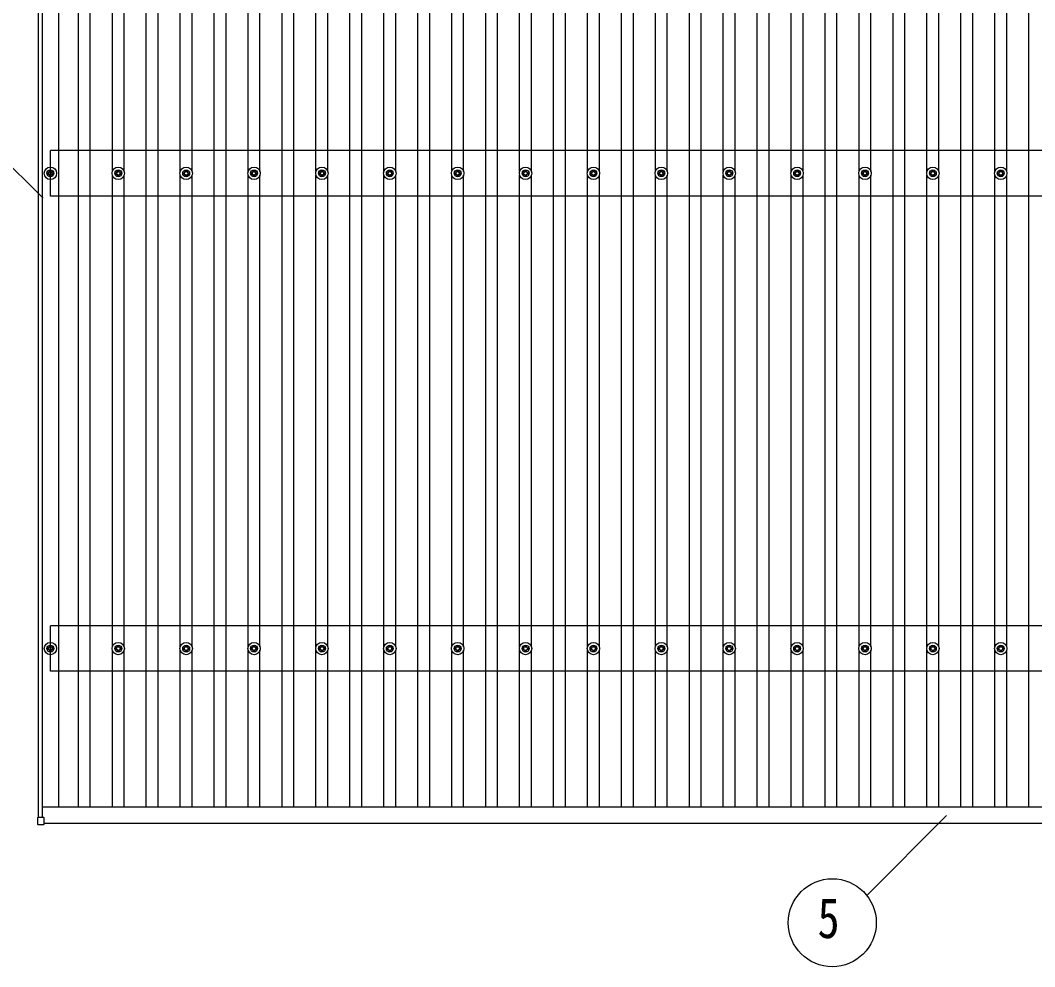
# Model space of a CAD drawing. Units: millimetres, scale not verified. Extents: x -18922 to 18922, y -13365 to 13365.
# Drawn here: x -16871 to -13882, y -209 to 2579 of the extents above; entities that cross this region are included whole.
import ezdxf
from ezdxf.enums import TextEntityAlignment as Align

# ---------------------------------------------------------------- set-up
doc = ezdxf.new("R2010")
doc.units = ezdxf.units.MM
doc.header["$LTSCALE"] = 50
for name, color, linetype in [('0-5_YKK_13', 4, 'Continuous'), ('0-6_YKK_A1', 4, 'Continuous'), ('0-7_YKK_D', 6, 'Continuous')]:
    doc.layers.add(name, color=color, linetype=linetype)
doc.styles.add('ＭＳ ゴシック', font='')
doc.styles.get('ＭＳ ゴシック').set_extended_font_data('MS Gothic')

msp = doc.modelspace()

# ---------------------------------------------------------------- linework, layer by layer
at = {"layer": '0-5_YKK_13'}
for p, q in [((-16792.41, 2129.67), (-16787.99, 2129.67)), ((-16792.41, 2126.17), (-16787.99, 2126.17)), ((-16784.16, 2137.91), (-16784.16, 2133.5)), ((-16784.16, 2122.33), (-16784.16, 2117.92)), ((-16780.66, 2137.91), (-16780.66, 2133.5)), ((-16780.66, 2122.33), (-16780.66, 2117.92)), ((-16776.83, 2129.67), (-16772.41, 2129.67)), ((-16776.83, 2126.17), (-16772.41, 2126.17)), ((-16592.41, 2129.67), (-16587.99, 2129.67)), ((-16592.41, 2126.17), (-16587.99, 2126.17)), ((-16584.16, 2137.91), (-16584.16, 2133.5)), ((-16584.16, 2122.33), (-16584.16, 2117.92)), ((-16580.66, 2137.91), (-16580.66, 2133.5)), ((-16580.66, 2122.33), (-16580.66, 2117.92)), ((-16576.83, 2129.67), (-16572.41, 2129.67)), ((-16576.83, 2126.17), (-16572.41, 2126.17)), ((-16392.41, 2129.67), (-16387.99, 2129.67)), ((-16392.41, 2126.17), (-16387.99, 2126.17)), ((-16384.16, 2137.91), (-16384.16, 2133.5)), ((-16384.16, 2122.33), (-16384.16, 2117.92)), ((-16380.66, 2137.91), (-16380.66, 2133.5)), ((-16380.66, 2122.33), (-16380.66, 2117.92)), ((-16376.83, 2129.67), (-16372.41, 2129.67)), ((-16376.83, 2126.17), (-16372.41, 2126.17)), ((-16192.41, 2129.67), (-16187.99, 2129.67)), ((-16192.41, 2126.17), (-16187.99, 2126.17)), ((-16184.16, 2137.91), (-16184.16, 2133.5)), ((-16184.16, 2122.33), (-16184.16, 2117.92)), ((-16180.66, 2137.91), (-16180.66, 2133.5)), ((-16180.66, 2122.33), (-16180.66, 2117.92)), ((-16176.83, 2129.67), (-16172.41, 2129.67)), ((-16176.83, 2126.17), (-16172.41, 2126.17)), ((-15992.41, 2129.67), (-15987.99, 2129.67)), ((-15992.41, 2126.17), (-15987.99, 2126.17)), ((-15984.16, 2137.91), (-15984.16, 2133.5)), ((-15984.16, 2122.33), (-15984.16, 2117.92)), ((-15980.66, 2137.91), (-15980.66, 2133.5)), ((-15980.66, 2122.33), (-15980.66, 2117.92)), ((-15976.83, 2129.67), (-15972.41, 2129.67)), ((-15976.83, 2126.17), (-15972.41, 2126.17)), ((-15792.41, 2129.67), (-15787.99, 2129.67)), ((-15792.41, 2126.17), (-15787.99, 2126.17)), ((-15784.16, 2137.91), (-15784.16, 2133.5)), ((-15784.16, 2122.33), (-15784.16, 2117.92)), ((-15780.66, 2137.91), (-15780.66, 2133.5)), ((-15780.66, 2122.33), (-15780.66, 2117.92)), ((-15776.83, 2129.67), (-15772.41, 2129.67)), ((-15776.83, 2126.17), (-15772.41, 2126.17)), ((-15592.41, 2129.67), (-15587.99, 2129.67)), ((-15592.41, 2126.17), (-15587.99, 2126.17)), ((-15584.16, 2137.91), (-15584.16, 2133.5)), ((-15584.16, 2122.33), (-15584.16, 2117.92)), ((-15580.66, 2137.91), (-15580.66, 2133.5)), ((-15580.66, 2122.33), (-15580.66, 2117.92)), ((-15576.83, 2129.67), (-15572.41, 2129.67)), ((-15576.83, 2126.17), (-15572.41, 2126.17)), ((-15392.41, 2129.67), (-15387.99, 2129.67)), ((-15392.41, 2126.17), (-15387.99, 2126.17)), ((-15384.16, 2137.91), (-15384.16, 2133.5)), ((-15384.16, 2122.33), (-15384.16, 2117.92)), ((-15380.66, 2137.91), (-15380.66, 2133.5)), ((-15380.66, 2122.33), (-15380.66, 2117.92)), ((-15376.83, 2129.67), (-15372.41, 2129.67)), ((-15376.83, 2126.17), (-15372.41, 2126.17)), ((-15192.41, 2129.67), (-15187.99, 2129.67)), ((-15192.41, 2126.17), (-15187.99, 2126.17)), ((-15184.16, 2137.91), (-15184.16, 2133.5)), ((-15184.16, 2122.33), (-15184.16, 2117.92)), ((-15180.66, 2137.91), (-15180.66, 2133.5)), ((-15180.66, 2122.33), (-15180.66, 2117.92)), ((-15176.83, 2129.67), (-15172.41, 2129.67)), ((-15176.83, 2126.17), (-15172.41, 2126.17)), ((-14992.41, 2129.67), (-14987.99, 2129.67)), ((-14992.41, 2126.17), (-14987.99, 2126.17)), ((-14984.16, 2137.91), (-14984.16, 2133.5)), ((-14984.16, 2122.33), (-14984.16, 2117.92)), ((-14980.66, 2137.91), (-14980.66, 2133.5)), ((-14980.66, 2122.33), (-14980.66, 2117.92)), ((-14976.83, 2129.67), (-14972.41, 2129.67)), ((-14976.83, 2126.17), (-14972.41, 2126.17)), ((-14792.41, 2129.67), (-14787.99, 2129.67)), ((-14792.41, 2126.17), (-14787.99, 2126.17)), ((-14784.16, 2137.91), (-14784.16, 2133.5)), ((-14784.16, 2122.33), (-14784.16, 2117.92)), ((-14780.66, 2137.91), (-14780.66, 2133.5)), ((-14780.66, 2122.33), (-14780.66, 2117.92)), ((-14776.83, 2129.67), (-14772.41, 2129.67)), ((-14776.83, 2126.17), (-14772.41, 2126.17)), ((-14592.41, 2129.67), (-14587.99, 2129.67)), ((-14592.41, 2126.17), (-14587.99, 2126.17)), ((-14584.16, 2137.91), (-14584.16, 2133.5)), ((-14584.16, 2122.33), (-14584.16, 2117.92)), ((-14580.66, 2137.91), (-14580.66, 2133.5)), ((-14580.66, 2122.33), (-14580.66, 2117.92)), ((-14576.83, 2129.67), (-14572.41, 2129.67)), ((-14576.83, 2126.17), (-14572.41, 2126.17)), ((-14392.41, 2129.67), (-14387.99, 2129.67)), ((-14392.41, 2126.17), (-14387.99, 2126.17)), ((-14384.16, 2137.91), (-14384.16, 2133.5)), ((-14384.16, 2122.33), (-14384.16, 2117.92)), ((-14380.66, 2137.91), (-14380.66, 2133.5)), ((-14380.66, 2122.33), (-14380.66, 2117.92)), ((-14376.83, 2129.67), (-14372.41, 2129.67)), ((-14376.83, 2126.17), (-14372.41, 2126.17)), ((-14192.41, 2129.67), (-14187.99, 2129.67)), ((-14192.41, 2126.17), (-14187.99, 2126.17)), ((-14184.16, 2137.91), (-14184.16, 2133.5)), ((-14184.16, 2122.33), (-14184.16, 2117.92)), ((-14180.66, 2137.91), (-14180.66, 2133.5)), ((-14180.66, 2122.33), (-14180.66, 2117.92)), ((-14176.83, 2129.67), (-14172.41, 2129.67)), ((-14176.83, 2126.17), (-14172.41, 2126.17)), ((-13992.41, 2129.67), (-13987.99, 2129.67)), ((-13992.41, 2126.17), (-13987.99, 2126.17)), ((-13984.16, 2137.91), (-13984.16, 2133.5)), ((-13984.16, 2122.33), (-13984.16, 2117.92)), ((-13980.66, 2137.91), (-13980.66, 2133.5)), ((-13980.66, 2122.33), (-13980.66, 2117.92)), ((-13976.83, 2129.67), (-13972.41, 2129.67)), ((-13976.83, 2126.17), (-13972.41, 2126.17)), ((-16792.41, 729.67), (-16787.99, 729.67)), ((-16792.41, 726.17), (-16787.99, 726.17)), ((-16784.16, 737.91), (-16784.16, 733.5)), ((-16784.16, 722.33), (-16784.16, 717.92)), ((-16780.66, 737.91), (-16780.66, 733.5)), ((-16780.66, 722.33), (-16780.66, 717.92)), ((-16776.83, 729.67), (-16772.41, 729.67)), ((-16776.83, 726.17), (-16772.41, 726.17)), ((-16592.41, 729.67), (-16587.99, 729.67)), ((-16592.41, 726.17), (-16587.99, 726.17)), ((-16584.16, 737.91), (-16584.16, 733.5)), ((-16584.16, 722.33), (-16584.16, 717.92)), ((-16580.66, 737.91), (-16580.66, 733.5)), ((-16580.66, 722.33), (-16580.66, 717.92)), ((-16576.83, 729.67), (-16572.41, 729.67)), ((-16576.83, 726.17), (-16572.41, 726.17)), ((-16392.41, 729.67), (-16387.99, 729.67)), ((-16392.41, 726.17), (-16387.99, 726.17)), ((-16384.16, 737.91), (-16384.16, 733.5)), ((-16384.16, 722.33), (-16384.16, 717.92)), ((-16380.66, 737.91), (-16380.66, 733.5)), ((-16380.66, 722.33), (-16380.66, 717.92)), ((-16376.83, 729.67), (-16372.41, 729.67)), ((-16376.83, 726.17), (-16372.41, 726.17)), ((-16192.41, 729.67), (-16187.99, 729.67)), ((-16192.41, 726.17), (-16187.99, 726.17)), ((-16184.16, 737.91), (-16184.16, 733.5)), ((-16184.16, 722.33), (-16184.16, 717.92)), ((-16180.66, 737.91), (-16180.66, 733.5)), ((-16180.66, 722.33), (-16180.66, 717.92)), ((-16176.83, 729.67), (-16172.41, 729.67)), ((-16176.83, 726.17), (-16172.41, 726.17)), ((-15992.41, 729.67), (-15987.99, 729.67)), ((-15992.41, 726.17), (-15987.99, 726.17)), ((-15984.16, 737.91), (-15984.16, 733.5)), ((-15984.16, 722.33), (-15984.16, 717.92)), ((-15980.66, 737.91), (-15980.66, 733.5)), ((-15980.66, 722.33), (-15980.66, 717.92)), ((-15976.83, 729.67), (-15972.41, 729.67)), ((-15976.83, 726.17), (-15972.41, 726.17)), ((-15792.41, 729.67), (-15787.99, 729.67)), ((-15792.41, 726.17), (-15787.99, 726.17)), ((-15784.16, 737.91), (-15784.16, 733.5)), ((-15784.16, 722.33), (-15784.16, 717.92)), ((-15780.66, 737.91), (-15780.66, 733.5)), ((-15780.66, 722.33), (-15780.66, 717.92)), ((-15776.83, 729.67), (-15772.41, 729.67)), ((-15776.83, 726.17), (-15772.41, 726.17)), ((-15592.41, 729.67), (-15587.99, 729.67)), ((-15592.41, 726.17), (-15587.99, 726.17)), ((-15584.16, 737.91), (-15584.16, 733.5)), ((-15584.16, 722.33), (-15584.16, 717.92)), ((-15580.66, 737.91), (-15580.66, 733.5)), ((-15580.66, 722.33), (-15580.66, 717.92)), ((-15576.83, 729.67), (-15572.41, 729.67)), ((-15576.83, 726.17), (-15572.41, 726.17)), ((-15392.41, 729.67), (-15387.99, 729.67)), ((-15392.41, 726.17), (-15387.99, 726.17)), ((-15384.16, 737.91), (-15384.16, 733.5)), ((-15384.16, 722.33), (-15384.16, 717.92)), ((-15380.66, 737.91), (-15380.66, 733.5)), ((-15380.66, 722.33), (-15380.66, 717.92)), ((-15376.83, 729.67), (-15372.41, 729.67)), ((-15376.83, 726.17), (-15372.41, 726.17)), ((-15192.41, 729.67), (-15187.99, 729.67)), ((-15192.41, 726.17), (-15187.99, 726.17)), ((-15184.16, 737.91), (-15184.16, 733.5)), ((-15184.16, 722.33), (-15184.16, 717.92)), ((-15180.66, 737.91), (-15180.66, 733.5)), ((-15180.66, 722.33), (-15180.66, 717.92)), ((-15176.83, 729.67), (-15172.41, 729.67)), ((-15176.83, 726.17), (-15172.41, 726.17)), ((-14992.41, 729.67), (-14987.99, 729.67)), ((-14992.41, 726.17), (-14987.99, 726.17)), ((-14984.16, 737.91), (-14984.16, 733.5)), ((-14984.16, 722.33), (-14984.16, 717.92)), ((-14980.66, 737.91), (-14980.66, 733.5)), ((-14980.66, 722.33), (-14980.66, 717.92)), ((-14976.83, 729.67), (-14972.41, 729.67)), ((-14976.83, 726.17), (-14972.41, 726.17)), ((-14792.41, 729.67), (-14787.99, 729.67)), ((-14792.41, 726.17), (-14787.99, 726.17)), ((-14784.16, 737.91), (-14784.16, 733.5)), ((-14784.16, 722.33), (-14784.16, 717.92)), ((-14780.66, 737.91), (-14780.66, 733.5)), ((-14780.66, 722.33), (-14780.66, 717.92)), ((-14776.83, 729.67), (-14772.41, 729.67)), ((-14776.83, 726.17), (-14772.41, 726.17)), ((-14592.41, 729.67), (-14587.99, 729.67)), ((-14592.41, 726.17), (-14587.99, 726.17)), ((-14584.16, 737.91), (-14584.16, 733.5)), ((-14584.16, 722.33), (-14584.16, 717.92)), ((-14580.66, 737.91), (-14580.66, 733.5)), ((-14580.66, 722.33), (-14580.66, 717.92)), ((-14576.83, 729.67), (-14572.41, 729.67)), ((-14576.83, 726.17), (-14572.41, 726.17)), ((-14392.41, 729.67), (-14387.99, 729.67)), ((-14392.41, 726.17), (-14387.99, 726.17)), ((-14384.16, 737.91), (-14384.16, 733.5)), ((-14384.16, 722.33), (-14384.16, 717.92)), ((-14380.66, 737.91), (-14380.66, 733.5)), ((-14380.66, 722.33), (-14380.66, 717.92)), ((-14376.83, 729.67), (-14372.41, 729.67)), ((-14376.83, 726.17), (-14372.41, 726.17)), ((-14192.41, 729.67), (-14187.99, 729.67)), ((-14192.41, 726.17), (-14187.99, 726.17)), ((-14184.16, 737.91), (-14184.16, 733.5)), ((-14184.16, 722.33), (-14184.16, 717.92)), ((-14180.66, 737.91), (-14180.66, 733.5)), ((-14180.66, 722.33), (-14180.66, 717.92)), ((-14176.83, 729.67), (-14172.41, 729.67)), ((-14176.83, 726.17), (-14172.41, 726.17)), ((-13992.41, 729.67), (-13987.99, 729.67)), ((-13992.41, 726.17), (-13987.99, 726.17)), ((-13984.16, 737.91), (-13984.16, 733.5)), ((-13984.16, 722.33), (-13984.16, 717.92)), ((-13980.66, 737.91), (-13980.66, 733.5)), ((-13980.66, 722.33), (-13980.66, 717.92)), ((-13976.83, 729.67), (-13972.41, 729.67)), ((-13976.83, 726.17), (-13972.41, 726.17)), ((-16820.71, 229.02), (-16820.71, 211.02)), ((-16801.71, 230.02), (-16819.71, 230.02)), ((-16819.71, 210.02), (-16801.71, 210.02)), ((-16800.71, 211.02), (-16800.71, 229.02))]:
    msp.add_line(p, q, dxfattribs=at)
for centre, radius in [((-16782.41, 2127.92), 18.25), ((-16782.41, 2127.92), 10.15), ((-16782.41, 2127.92), 5.85), ((-16782.41, 2127.92), 5.25), ((-16582.41, 2127.92), 18.25), ((-16582.41, 2127.92), 10.15), ((-16582.41, 2127.92), 5.85), ((-16582.41, 2127.92), 5.25), ((-16382.41, 2127.92), 18.25), ((-16382.41, 2127.92), 10.15), ((-16382.41, 2127.92), 5.85), ((-16382.41, 2127.92), 5.25), ((-16182.41, 2127.92), 18.25), ((-16182.41, 2127.92), 10.15), ((-16182.41, 2127.92), 5.85), ((-16182.41, 2127.92), 5.25), ((-15982.41, 2127.92), 18.25), ((-15982.41, 2127.92), 10.15), ((-15982.41, 2127.92), 5.85), ((-15982.41, 2127.92), 5.25), ((-15782.41, 2127.92), 18.25), ((-15782.41, 2127.92), 10.15), ((-15782.41, 2127.92), 5.85), ((-15782.41, 2127.92), 5.25), ((-15582.41, 2127.92), 18.25), ((-15582.41, 2127.92), 10.15), ((-15582.41, 2127.92), 5.85), ((-15582.41, 2127.92), 5.25), ((-15382.41, 2127.92), 18.25), ((-15382.41, 2127.92), 10.15), ((-15382.41, 2127.92), 5.85), ((-15382.41, 2127.92), 5.25), ((-15182.41, 2127.92), 18.25), ((-15182.41, 2127.92), 10.15), ((-15182.41, 2127.92), 5.85), ((-15182.41, 2127.92), 5.25), ((-14982.41, 2127.92), 18.25), ((-14982.41, 2127.92), 10.15), ((-14982.41, 2127.92), 5.85), ((-14982.41, 2127.92), 5.25), ((-14782.41, 2127.92), 18.25), ((-14782.41, 2127.92), 10.15), ((-14782.41, 2127.92), 5.85), ((-14782.41, 2127.92), 5.25), ((-14582.41, 2127.92), 18.25), ((-14582.41, 2127.92), 10.15), ((-14582.41, 2127.92), 5.85), ((-14582.41, 2127.92), 5.25), ((-14382.41, 2127.92), 18.25), ((-14382.41, 2127.92), 10.15), ((-14382.41, 2127.92), 5.85), ((-14382.41, 2127.92), 5.25), ((-14182.41, 2127.92), 18.25), ((-14182.41, 2127.92), 10.15), ((-14182.41, 2127.92), 5.85), ((-14182.41, 2127.92), 5.25), ((-13982.41, 2127.92), 18.25), ((-13982.41, 2127.92), 10.15), ((-13982.41, 2127.92), 5.85), ((-13982.41, 2127.92), 5.25), ((-16782.41, 727.92), 18.25), ((-16782.41, 727.92), 10.15), ((-16782.41, 727.92), 5.85), ((-16782.41, 727.92), 5.25), ((-16582.41, 727.92), 18.25), ((-16582.41, 727.92), 10.15), ((-16582.41, 727.92), 5.85), ((-16582.41, 727.92), 5.25), ((-16382.41, 727.92), 18.25), ((-16382.41, 727.92), 10.15), ((-16382.41, 727.92), 5.85), ((-16382.41, 727.92), 5.25), ((-16182.41, 727.92), 18.25), ((-16182.41, 727.92), 10.15), ((-16182.41, 727.92), 5.85), ((-16182.41, 727.92), 5.25), ((-15982.41, 727.92), 18.25), ((-15982.41, 727.92), 10.15), ((-15982.41, 727.92), 5.85), ((-15982.41, 727.92), 5.25), ((-15782.41, 727.92), 18.25), ((-15782.41, 727.92), 10.15), ((-15782.41, 727.92), 5.85), ((-15782.41, 727.92), 5.25), ((-15582.41, 727.92), 18.25), ((-15582.41, 727.92), 10.15), ((-15582.41, 727.92), 5.85), ((-15582.41, 727.92), 5.25), ((-15382.41, 727.92), 18.25), ((-15382.41, 727.92), 10.15), ((-15382.41, 727.92), 5.85), ((-15382.41, 727.92), 5.25), ((-15182.41, 727.92), 18.25), ((-15182.41, 727.92), 10.15), ((-15182.41, 727.92), 5.85), ((-15182.41, 727.92), 5.25), ((-14982.41, 727.92), 18.25), ((-14982.41, 727.92), 10.15), ((-14982.41, 727.92), 5.85), ((-14982.41, 727.92), 5.25), ((-14782.41, 727.92), 18.25), ((-14782.41, 727.92), 10.15), ((-14782.41, 727.92), 5.85), ((-14782.41, 727.92), 5.25), ((-14582.41, 727.92), 18.25), ((-14582.41, 727.92), 10.15), ((-14582.41, 727.92), 5.85), ((-14582.41, 727.92), 5.25), ((-14382.41, 727.92), 18.25), ((-14382.41, 727.92), 10.15), ((-14382.41, 727.92), 5.85), ((-14382.41, 727.92), 5.25), ((-14182.41, 727.92), 18.25), ((-14182.41, 727.92), 10.15), ((-14182.41, 727.92), 5.85), ((-14182.41, 727.92), 5.25), ((-13982.41, 727.92), 18.25), ((-13982.41, 727.92), 10.15), ((-13982.41, 727.92), 5.85), ((-13982.41, 727.92), 5.25)]:
    msp.add_circle(centre, radius, dxfattribs=at)
for centre, start, end in [((-16819.71, 229.02), 90, 180), ((-16819.71, 211.02), 180, 270), ((-16801.71, 229.02), 0, 90), ((-16801.71, 211.02), 270, 0)]:
    msp.add_arc(centre, 1, start, end, dxfattribs=at)
at = {"layer": '0-6_YKK_A1'}
for p, q in [((-16757.41, 261.31), (-16757.41, 10994.28)), ((-16699.91, 261.31), (-16699.91, 10994.28)), ((-16664.91, 261.31), (-16664.91, 10994.28)), ((-16499.91, 261.31), (-16499.91, 10994.28)), ((-16464.91, 261.31), (-16464.91, 10994.28)), ((-16299.91, 261.31), (-16299.91, 10994.28)), ((-16264.91, 261.31), (-16264.91, 10994.28)), ((-16099.91, 261.31), (-16099.91, 10994.28)), ((-16064.91, 261.31), (-16064.91, 10994.28)), ((-15899.91, 261.31), (-15899.91, 10994.28)), ((-15864.91, 261.31), (-15864.91, 10994.28)), ((-15699.91, 261.31), (-15699.91, 10994.28)), ((-15664.91, 261.31), (-15664.91, 10994.28)), ((-15499.91, 261.31), (-15499.91, 10994.28)), ((-15464.91, 261.31), (-15464.91, 10994.28)), ((-15299.91, 261.31), (-15299.91, 10994.28)), ((-15264.91, 261.31), (-15264.91, 10994.28)), ((-15099.91, 261.31), (-15099.91, 10994.28)), ((-15064.91, 261.31), (-15064.91, 10994.28)), ((-14899.91, 261.31), (-14899.91, 10994.28)), ((-14864.91, 261.31), (-14864.91, 10994.28)), ((-14699.91, 261.31), (-14699.91, 10994.28)), ((-14664.91, 261.31), (-14664.91, 10994.28)), ((-14499.91, 261.31), (-14499.91, 10994.28)), ((-14464.91, 261.31), (-14464.91, 10994.28)), ((-14299.91, 261.31), (-14299.91, 10994.28)), ((-14264.91, 261.31), (-14264.91, 10994.28)), ((-14099.91, 261.31), (-14099.91, 10994.28)), ((-14064.91, 261.31), (-14064.91, 10994.28)), ((-13899.91, 261.31), (-13899.91, 10994.28)), ((-16817.41, 230.02), (-16817.41, 5617.85)), ((-16805.41, 230.02), (-16805.41, 5602.85)), ((-16599.91, 2133.09), (-16599.91, 3522.74)), ((-16564.91, 2133.09), (-16564.91, 3522.74)), ((-16399.91, 2133.09), (-16399.91, 3522.74)), ((-16364.91, 2133.09), (-16364.91, 3522.74)), ((-16199.91, 2133.09), (-16199.91, 3522.74)), ((-16164.91, 2133.09), (-16164.91, 3522.74)), ((-15999.91, 2133.09), (-15999.91, 3522.74)), ((-15964.91, 2133.09), (-15964.91, 3522.74)), ((-15799.91, 2133.09), (-15799.91, 3522.74)), ((-15764.91, 2133.09), (-15764.91, 3522.74)), ((-15599.91, 2133.09), (-15599.91, 3522.74)), ((-15564.91, 2133.09), (-15564.91, 3522.74)), ((-15399.91, 2133.09), (-15399.91, 3522.74)), ((-15364.91, 2133.09), (-15364.91, 3522.74)), ((-15199.91, 2133.09), (-15199.91, 3522.74)), ((-15164.91, 2133.09), (-15164.91, 3522.74)), ((-14999.91, 2133.09), (-14999.91, 3522.74)), ((-14964.91, 2133.09), (-14964.91, 3522.74)), ((-14799.91, 2133.09), (-14799.91, 3522.74)), ((-14764.91, 2133.09), (-14764.91, 3522.74)), ((-14599.91, 2133.09), (-14599.91, 3522.74)), ((-14564.91, 2133.09), (-14564.91, 3522.74)), ((-14399.91, 2133.09), (-14399.91, 3522.74)), ((-14364.91, 2133.09), (-14364.91, 3522.74)), ((-14199.91, 2133.09), (-14199.91, 3522.74)), ((-14164.91, 2133.09), (-14164.91, 3522.74)), ((-13999.91, 2133.09), (-13999.91, 3522.74)), ((-13964.91, 2133.09), (-13964.91, 3522.74)), ((-8979.66, 2194.92), (-16782.41, 2194.92)), ((-16782.41, 2060.92), (-16782.41, 2194.92)), ((-16599.91, 733.09), (-16599.91, 2122.74)), ((-16564.91, 733.09), (-16564.91, 2122.74)), ((-16399.91, 733.09), (-16399.91, 2122.74)), ((-16364.91, 733.09), (-16364.91, 2122.74)), ((-16199.91, 733.09), (-16199.91, 2122.74)), ((-16164.91, 733.09), (-16164.91, 2122.74)), ((-15999.91, 733.09), (-15999.91, 2122.74)), ((-15964.91, 733.09), (-15964.91, 2122.74)), ((-15799.91, 733.09), (-15799.91, 2122.74)), ((-15764.91, 733.09), (-15764.91, 2122.74)), ((-15599.91, 733.09), (-15599.91, 2122.74)), ((-15564.91, 733.09), (-15564.91, 2122.74)), ((-15399.91, 733.09), (-15399.91, 2122.74)), ((-15364.91, 733.09), (-15364.91, 2122.74)), ((-15199.91, 733.09), (-15199.91, 2122.74)), ((-15164.91, 733.09), (-15164.91, 2122.74)), ((-14999.91, 733.09), (-14999.91, 2122.74)), ((-14964.91, 733.09), (-14964.91, 2122.74)), ((-14799.91, 733.09), (-14799.91, 2122.74)), ((-14764.91, 733.09), (-14764.91, 2122.74)), ((-14599.91, 733.09), (-14599.91, 2122.74)), ((-14564.91, 733.09), (-14564.91, 2122.74)), ((-14399.91, 733.09), (-14399.91, 2122.74)), ((-14364.91, 733.09), (-14364.91, 2122.74)), ((-14199.91, 733.09), (-14199.91, 2122.74)), ((-14164.91, 733.09), (-14164.91, 2122.74)), ((-13999.91, 733.09), (-13999.91, 2122.74)), ((-13964.91, 733.09), (-13964.91, 2122.74)), ((-8979.66, 2060.92), (-16782.41, 2060.92)), ((-8979.66, 794.92), (-16782.41, 794.92)), ((-16782.41, 660.92), (-16782.41, 794.92)), ((-16599.91, 261.31), (-16599.91, 722.74)), ((-16564.91, 261.31), (-16564.91, 722.74)), ((-16399.91, 261.31), (-16399.91, 722.74)), ((-16364.91, 261.31), (-16364.91, 722.74)), ((-16199.91, 261.31), (-16199.91, 722.74)), ((-16164.91, 261.31), (-16164.91, 722.74)), ((-15999.91, 261.31), (-15999.91, 722.74)), ((-15964.91, 261.31), (-15964.91, 722.74)), ((-15799.91, 261.31), (-15799.91, 722.74)), ((-15764.91, 261.31), (-15764.91, 722.74)), ((-15599.91, 261.31), (-15599.91, 722.74)), ((-15564.91, 261.31), (-15564.91, 722.74)), ((-15399.91, 261.31), (-15399.91, 722.74)), ((-15364.91, 261.31), (-15364.91, 722.74)), ((-15199.91, 261.31), (-15199.91, 722.74)), ((-15164.91, 261.31), (-15164.91, 722.74)), ((-14999.91, 261.31), (-14999.91, 722.74)), ((-14964.91, 261.31), (-14964.91, 722.74)), ((-14799.91, 261.31), (-14799.91, 722.74)), ((-14764.91, 261.31), (-14764.91, 722.74)), ((-14599.91, 261.31), (-14599.91, 722.74)), ((-14564.91, 261.31), (-14564.91, 722.74)), ((-14399.91, 261.31), (-14399.91, 722.74)), ((-14364.91, 261.31), (-14364.91, 722.74)), ((-14199.91, 261.31), (-14199.91, 722.74)), ((-14164.91, 261.31), (-14164.91, 722.74)), ((-13999.91, 261.31), (-13999.91, 722.74)), ((-13964.91, 261.31), (-13964.91, 722.74)), ((-8979.66, 660.92), (-16782.41, 660.92)), ((-16805.41, 261.31), (-8959.41, 261.31)), ((-16800.71, 213.32), (-10792.41, 213.32))]:
    msp.add_line(p, q, dxfattribs=at)
at = {"layer": '0-7_YKK_D'}
for p, q in [((-17032.9, 2281.87), (-16803.83, 2055.05)), ((-14377.27, 0.9), (-14142.19, 235.98))]:
    msp.add_line(p, q, dxfattribs=at)
msp.add_circle((-14478.81, -79.64), 129.6, dxfattribs=at)

# ---------------------------------------------------------------- texts
at = {"layer": '0-7_YKK_D', "style": 'ＭＳ ゴシック', "width": 0.8}
msp.add_text('5', height=118.8, dxfattribs=at).set_placement((-14522.01, -160.64), align=Align.BOTTOM_LEFT)

doc.saveas('drawing.dxf')
